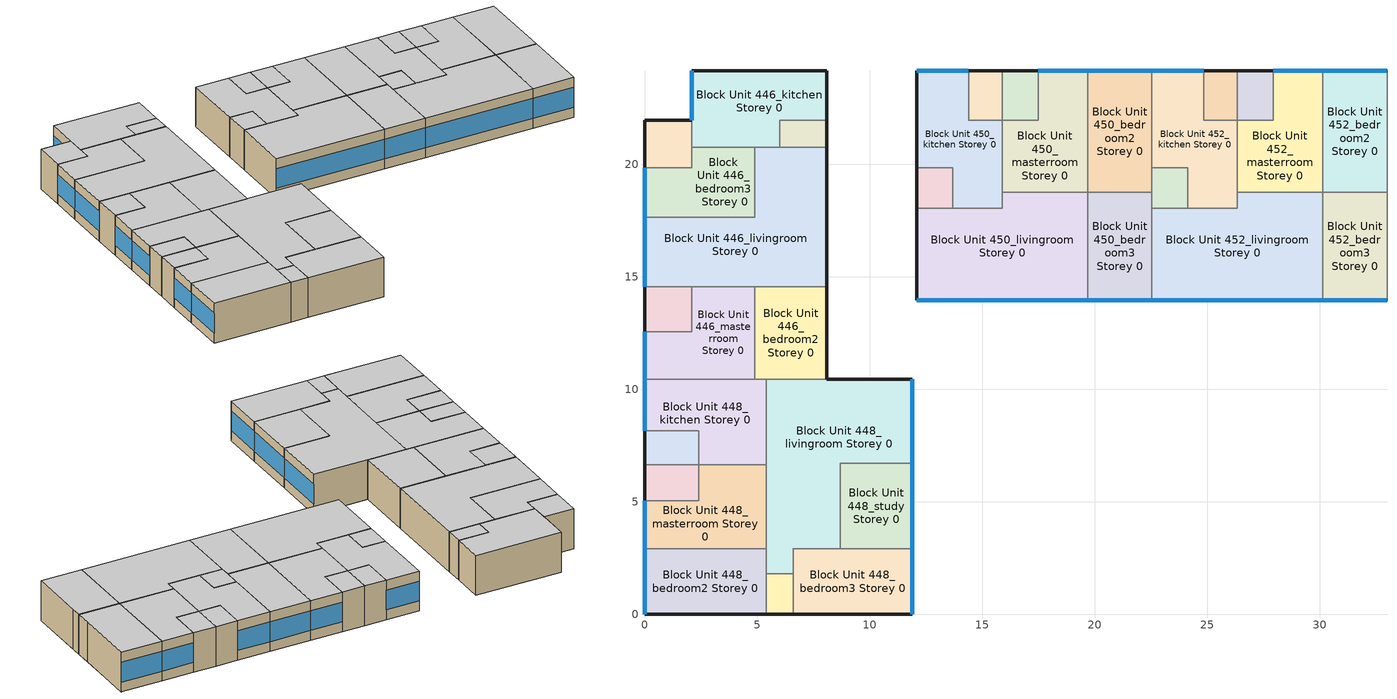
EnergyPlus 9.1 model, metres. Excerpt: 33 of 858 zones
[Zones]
Block Unit 446_bath2 Storey 0
 floor adiabatic (Project Floor): 2.1,21.95 2.1,19.85 0,19.85 0,21.95 z3.6
 wall outside (Project Wall): 2.1,21.95 0,21.95 0,19.85 z3.6:6.4
 wall to Block Unit 446_bedroom3 Storey 0 (Project Wall): 0,19.85 2.1,19.85 2.1,20.75 z3.6:6.4
 wall to Block Unit 446_kitchen Storey 0 (Project Wall): 2.1,20.75 2.1,21.95 z3.6:6.4
 ceiling adiabatic (Project Ceiling): 2.1,19.85 2.1,21.95 0,21.95 0,19.85 z6.4
Block Unit 446_bedroom3 Storey 0
 floor adiabatic (Project Floor): 4.9,20.75 4.9,17.65 0,17.65 0,19.85 2.1,19.85 2.1,20.75 z3.6
 wall outside (Project Wall): 0,19.85 0,17.65 z3.6:6.4
 wall to Block Unit 446_kitchen Storey 0 (Project Wall): 4.9,20.75 2.1,20.75 z3.6:6.4
 wall to Block Unit 446_livingroom Storey 0 (Project Wall): 0,17.65 4.9,17.65 4.9,20.75 z3.6:6.4
 window (Project External Window): 0,19.85 0,17.65 z4.3:5.7
 ceiling adiabatic (Project Ceiling): 4.9,17.65 4.9,20.75 2.1,20.75 2.1,19.85 0,19.85 0,17.65 z6.4
Block Unit 446_livingroom Storey 0
 floor adiabatic (Project Floor): 8.1,20.75 8.1,14.55 0,14.55 0,17.65 4.9,17.65 4.9,20.75 z3.6
 wall outside (Project Wall): 0,17.65 0,14.55 / 8.1,14.55 8.1,20.75 z3.6:6.4
 wall to Block Unit 446_kitchen Storey 0 (Project Wall): 6,20.75 4.9,20.75 z3.6:6.4
 wall to Block Unit 446_store Storey 0 (Project Wall): 8.1,20.75 6,20.75 z3.6:6.4
 wall to Block Unit 446_bath1 Storey 0 (Project Wall): 0,14.55 2.1,14.55 z3.6:6.4
 wall to Block Unit 446_masterroom Storey 0 (Project Wall): 2.1,14.55 4.9,14.55 z3.6:6.4
 wall to Block Unit 446_bedroom2 Storey 0 (Project Wall): 4.9,14.55 8.1,14.55 z3.6:6.4
 window (Project External Window): 0,17.65 0,14.55 z4.3:5.7
 ceiling adiabatic (Project Ceiling): 8.1,14.55 8.1,20.75 4.9,20.75 4.9,17.65 0,17.65 0,14.55 z6.4
Block Unit 446_bath1 Storey 0
 floor adiabatic (Project Floor): 2.1,14.55 2.1,12.55 0,12.55 0,14.55 z3.6
 wall outside (Project Wall): 0,14.55 0,12.55 z3.6:6.4
 wall to Block Unit 446_masterroom Storey 0 (Project Wall): 0,12.55 2.1,12.55 2.1,14.55 z3.6:6.4
 ceiling adiabatic (Project Ceiling): 2.1,12.55 2.1,14.55 0,14.55 0,12.55 z6.4
Block Unit 446_masterroom Storey 0
 floor adiabatic (Project Floor): 4.9,14.55 4.9,10.45 0,10.45 0,12.55 2.1,12.55 2.1,14.55 z3.6
 wall outside (Project Wall): 0,12.55 0,10.45 z3.6:6.4
 wall to Block Unit 448_kitchen Storey 0 (Project Wall): 0,10.45 4.9,10.45 z3.6:6.4
 wall to Block Unit 446_bedroom2 Storey 0 (Project Wall): 4.9,10.45 4.9,14.55 z3.6:6.4
 window (Project External Window): 0,12.55 0,10.45 z4.3:5.7
 ceiling adiabatic (Project Ceiling): 4.9,10.45 4.9,14.55 2.1,14.55 2.1,12.55 0,12.55 0,10.45 z6.4
Block Unit 446_bedroom2 Storey 0
 floor adiabatic (Project Floor): 8.1,14.55 8.1,10.45 4.9,10.45 4.9,14.55 z3.6
 wall outside (Project Wall): 8.1,10.45 8.1,14.55 z3.6:6.4
 wall to Block Unit 448_kitchen Storey 0 (Project Wall): 4.9,10.45 5.4,10.45 z3.6:6.4
 wall to Block Unit 448_livingroom Storey 0 (Project Wall): 5.4,10.45 8.1,10.45 z3.6:6.4
 ceiling adiabatic (Project Ceiling): 8.1,10.45 8.1,14.55 4.9,14.55 4.9,10.45 z6.4
Block Unit 446_kitchen Storey 0
 floor adiabatic (Project Floor): 8.1,24.15 8.1,21.95 6,21.95 6,20.75 2.1,20.75 2.1,24.15 z3.6
 wall outside (Project Wall): 8.1,21.95 8.1,24.15 2.1,24.15 2.1,21.95 z3.6:6.4
 wall to Block Unit 446_store Storey 0 (Project Wall): 6,20.75 6,21.95 8.1,21.95 z3.6:6.4
 window (Project External Window): 2.1,24.15 2.1,21.95 z4.3:5.7
 ceiling adiabatic (Project Ceiling): 8.1,21.95 8.1,24.15 2.1,24.15 2.1,20.75 6,20.75 6,21.95 z6.4
Block Unit 446_store Storey 0
 floor adiabatic (Project Floor): 8.1,21.95 8.1,20.75 6,20.75 6,21.95 z3.6
 wall outside (Project Wall): 8.1,20.75 8.1,21.95 z3.6:6.4
 ceiling adiabatic (Project Ceiling): 8.1,20.75 8.1,21.95 6,21.95 6,20.75 z6.4
Block Unit 448_masterroom Storey 0
 floor adiabatic (Project Floor): 5.4,6.65 5.4,2.9 0,2.9 0,5.05 2.4,5.05 2.4,6.65 z3.6
 wall outside (Project Wall): 0,5.05 0,2.9 z3.6:6.4
 wall to Block Unit 448_kitchen Storey 0 (Project Wall): 5.4,6.65 2.4,6.65 z3.6:6.4
 wall to Block Unit 448_bath2 Storey 0 (Project Wall): 2.4,6.65 2.4,5.05 0,5.05 z3.6:6.4
 wall to Block Unit 448_bedroom2 Storey 0 (Project Wall): 0,2.9 5.4,2.9 z3.6:6.4
 wall to Block Unit 448_livingroom Storey 0 (Project Wall): 5.4,2.9 5.4,6.65 z3.6:6.4
 window (Project External Window): 0,5.05 0,2.9 z4.3:5.7
 ceiling adiabatic (Project Ceiling): 5.4,2.9 5.4,6.65 2.4,6.65 2.4,5.05 0,5.05 0,2.9 z6.4
Block Unit 448_bedroom2 Storey 0
 floor adiabatic (Project Floor): 5.4,2.9 5.4,0 0,0 0,2.9 z3.6
 wall outside (Project Wall): 0,2.9 0,0 5.4,0 z3.6:6.4
 wall to Block Unit 448_store Storey 0 (Project Wall): 5.4,0 5.4,1.8 z3.6:6.4
 wall to Block Unit 448_livingroom Storey 0 (Project Wall): 5.4,1.8 5.4,2.9 z3.6:6.4
 window (Project External Window): 0,2.9 0,0 z4.3:5.7
 ceiling adiabatic (Project Ceiling): 5.4,0 5.4,2.9 0,2.9 0,0 z6.4
Block Unit 448_bedroom3 Storey 0
 floor adiabatic (Project Floor): 11.9,2.9 11.9,0 6.6,0 6.6,2.9 z3.6
 wall outside (Project Wall): 6.6,0 11.9,0 11.9,2.9 z3.6:6.4
 wall to Block Unit 448_study Storey 0 (Project Wall): 11.9,2.9 8.7,2.9 z3.6:6.4
 wall to Block Unit 448_livingroom Storey 0 (Project Wall): 8.7,2.9 6.6,2.9 6.6,1.8 z3.6:6.4
 wall to Block Unit 448_store Storey 0 (Project Wall): 6.6,1.8 6.6,0 z3.6:6.4
 window (Project External Window): 11.9,0 11.9,2.9 z4.3:5.7
 ceiling adiabatic (Project Ceiling): 11.9,0 11.9,2.9 6.6,2.9 6.6,0 z6.4
Block Unit 448_study Storey 0
 floor adiabatic (Project Floor): 11.9,6.7 11.9,2.9 8.7,2.9 8.7,6.7 z3.6
 wall outside (Project Wall): 11.9,2.9 11.9,6.7 z3.6:6.4
 wall to Block Unit 448_livingroom Storey 0 (Project Wall): 11.9,6.7 8.7,6.7 8.7,2.9 z3.6:6.4
 window (Project External Window): 11.9,2.9 11.9,6.7 z4.3:5.7
 ceiling adiabatic (Project Ceiling): 11.9,2.9 11.9,6.7 8.7,6.7 8.7,2.9 z6.4
Block Unit 448_bath1 Storey 0
 floor adiabatic (Project Floor): 2.4,8.15 2.4,6.65 0,6.65 0,8.15 z3.6
 wall outside (Project Wall): 0,8.15 0,6.65 z3.6:6.4
 wall to Block Unit 448_kitchen Storey 0 (Project Wall): 2.4,6.65 2.4,8.15 0,8.15 z3.6:6.4
 wall to Block Unit 448_bath2 Storey 0 (Project Wall): 0,6.65 2.4,6.65 z3.6:6.4
 ceiling adiabatic (Project Ceiling): 2.4,6.65 2.4,8.15 0,8.15 0,6.65 z6.4
Block Unit 448_bath2 Storey 0
 floor adiabatic (Project Floor): 2.4,6.65 2.4,5.05 0,5.05 0,6.65 z3.6
 wall outside (Project Wall): 0,6.65 0,5.05 z3.6:6.4
 ceiling adiabatic (Project Ceiling): 2.4,5.05 2.4,6.65 0,6.65 0,5.05 z6.4
Block Unit 448_kitchen Storey 0
 floor adiabatic (Project Floor): 5.4,10.45 5.4,6.65 2.4,6.65 2.4,8.15 0,8.15 0,10.45 z3.6
 wall outside (Project Wall): 0,10.45 0,8.15 z3.6:6.4
 wall to Block Unit 448_livingroom Storey 0 (Project Wall): 5.4,6.65 5.4,10.45 z3.6:6.4
 window (Project External Window): 0,10.45 0,8.15 z4.3:5.7
 ceiling adiabatic (Project Ceiling): 5.4,6.65 5.4,10.45 0,10.45 0,8.15 2.4,8.15 2.4,6.65 z6.4
Block Unit 448_store Storey 0
 floor adiabatic (Project Floor): 6.6,1.8 6.6,0 5.4,0 5.4,1.8 z3.6
 wall outside (Project Wall): 5.4,0 6.6,0 z3.6:6.4
 wall to Block Unit 448_livingroom Storey 0 (Project Wall): 6.6,1.8 5.4,1.8 z3.6:6.4
 ceiling adiabatic (Project Ceiling): 6.6,0 6.6,1.8 5.4,1.8 5.4,0 z6.4
Block Unit 448_livingroom Storey 0
 floor adiabatic (Project Floor): 11.9,10.45 11.9,6.7 8.7,6.7 8.7,2.9 6.6,2.9 6.6,1.8 5.4,1.8 5.4,10.45 z3.6
 wall outside (Project Wall): 11.9,6.7 11.9,10.45 8.1,10.45 z3.6:6.4
 window (Project External Window): 11.9,6.7 11.9,10.45 z4.3:5.7
 ceiling adiabatic (Project Ceiling): 8.7,2.9 8.7,6.7 11.9,6.7 11.9,10.45 5.4,10.45 5.4,1.8 6.6,1.8 6.6,2.9 z6.4
Block Unit 450_masterroom Storey 0
 floor adiabatic (Project Floor): 19.7,24.15 19.7,18.75 15.9,18.75 15.9,21.95 17.5,21.95 17.5,24.15 z3.6
 wall outside (Project Wall): 19.7,24.15 17.5,24.15 z3.6:6.4
 wall to Block Unit 450_bath2 Storey 0 (Project Wall): 17.5,24.15 17.5,21.95 15.9,21.95 z3.6:6.4
 wall to Block Unit 450_kitchen Storey 0 (Project Wall): 15.9,21.95 15.9,18.75 z3.6:6.4
 wall to Block Unit 450_livingroom Storey 0 (Project Wall): 15.9,18.75 19.7,18.75 z3.6:6.4
 wall to Block Unit 450_bedroom2 Storey 0 (Project Wall): 19.7,18.75 19.7,24.15 z3.6:6.4
 window (Project External Window): 19.7,24.15 17.5,24.15 z4.3:5.7
 ceiling adiabatic (Project Ceiling): 19.7,18.75 19.7,24.15 17.5,24.15 17.5,21.95 15.9,21.95 15.9,18.75 z6.4
Block Unit 450_bedroom2 Storey 0
 floor adiabatic (Project Floor): 22.55,24.15 22.55,18.75 19.7,18.75 19.7,24.15 z3.6
 wall outside (Project Wall): 22.55,24.15 19.7,24.15 z3.6:6.4
 wall to Block Unit 450_bedroom3 Storey 0 (Project Wall): 19.7,18.75 22.55,18.75 z3.6:6.4
 wall to Block Unit 452_kitchen Storey 0 (Project Wall): 22.55,19.85 22.55,24.15 z3.6:6.4
 wall to Block Unit 452_store Storey 0 (Project Wall): 22.55,18.75 22.55,19.85 z3.6:6.4
 window (Project External Window): 22.55,24.15 19.7,24.15 z4.3:5.7
 ceiling adiabatic (Project Ceiling): 22.55,18.75 22.55,24.15 19.7,24.15 19.7,18.75 z6.4
Block Unit 450_bedroom3 Storey 0
 floor adiabatic (Project Floor): 22.55,18.75 22.55,13.95 19.7,13.95 19.7,18.75 z3.6
 wall outside (Project Wall): 19.7,13.95 22.55,13.95 z3.6:6.4
 wall to Block Unit 450_livingroom Storey 0 (Project Wall): 19.7,18.75 19.7,13.95 z3.6:6.4
 wall to Block Unit 452_store Storey 0 (Project Wall): 22.55,18.05 22.55,18.75 z3.6:6.4
 wall to Block Unit 452_livingroom Storey 0 (Project Wall): 22.55,13.95 22.55,18.05 z3.6:6.4
 window (Project External Window): 19.7,13.95 22.55,13.95 z4.3:5.7
 ceiling adiabatic (Project Ceiling): 22.55,13.95 22.55,18.75 19.7,18.75 19.7,13.95 z6.4
Block Unit 450_bath1 Storey 0
 floor adiabatic (Project Floor): 15.9,24.15 15.9,21.95 14.4,21.95 14.4,24.15 z3.6
 wall outside (Project Wall): 15.9,24.15 14.4,24.15 z3.6:6.4
 wall to Block Unit 450_kitchen Storey 0 (Project Wall): 14.4,24.15 14.4,21.95 15.9,21.95 z3.6:6.4
 wall to Block Unit 450_bath2 Storey 0 (Project Wall): 15.9,21.95 15.9,24.15 z3.6:6.4
 ceiling adiabatic (Project Ceiling): 15.9,21.95 15.9,24.15 14.4,24.15 14.4,21.95 z6.4
Block Unit 450_bath2 Storey 0
 floor adiabatic (Project Floor): 17.5,24.15 17.5,21.95 15.9,21.95 15.9,24.15 z3.6
 wall outside (Project Wall): 17.5,24.15 15.9,24.15 z3.6:6.4
 ceiling adiabatic (Project Ceiling): 17.5,21.95 17.5,24.15 15.9,24.15 15.9,21.95 z6.4
Block Unit 450_kitchen Storey 0
 floor adiabatic (Project Floor): 14.4,24.15 14.4,21.95 15.9,21.95 15.9,18.05 13.7,18.05 13.7,19.85 12.1,19.85 12.1,24.15 z3.6
 wall outside (Project Wall): 14.4,24.15 12.1,24.15 12.1,19.85 z3.6:6.4
 wall to Block Unit 450_livingroom Storey 0 (Project Wall): 13.7,18.05 15.9,18.05 15.9,18.75 z3.6:6.4
 wall to Block Unit 450_store Storey 0 (Project Wall): 12.1,19.85 13.7,19.85 13.7,18.05 z3.6:6.4
 window (Project External Window): 14.4,24.15 12.1,24.15 z4.3:5.7
 ceiling adiabatic (Project Ceiling): 15.9,18.05 15.9,21.95 14.4,21.95 14.4,24.15 12.1,24.15 12.1,19.85 13.7,19.85 13.7,18.05 z6.4
Block Unit 450_store Storey 0
 floor adiabatic (Project Floor): 13.7,19.85 13.7,18.05 12.1,18.05 12.1,19.85 z3.6
 wall outside (Project Wall): 12.1,19.85 12.1,18.05 z3.6:6.4
 wall to Block Unit 450_livingroom Storey 0 (Project Wall): 12.1,18.05 13.7,18.05 z3.6:6.4
 ceiling adiabatic (Project Ceiling): 13.7,18.05 13.7,19.85 12.1,19.85 12.1,18.05 z6.4
Block Unit 450_livingroom Storey 0
 floor adiabatic (Project Floor): 19.7,18.75 19.7,13.95 12.1,13.95 12.1,18.05 15.9,18.05 15.9,18.75 z3.6
 wall outside (Project Wall): 12.1,18.05 12.1,13.95 19.7,13.95 z3.6:6.4
 window (Project External Window): 12.1,13.95 19.7,13.95 z4.3:5.7
 ceiling adiabatic (Project Ceiling): 19.7,13.95 19.7,18.75 15.9,18.75 15.9,18.05 12.1,18.05 12.1,13.95 z6.4
Block Unit 452_masterroom Storey 0
 floor adiabatic (Project Floor): 30.15,24.15 30.15,18.75 26.35,18.75 26.35,21.95 27.95,21.95 27.95,24.15 z3.6
 wall outside (Project Wall): 30.15,24.15 27.95,24.15 z3.6:6.4
 wall to Block Unit 452_bath2 Storey 0 (Project Wall): 27.95,24.15 27.95,21.95 26.35,21.95 z3.6:6.4
 wall to Block Unit 452_kitchen Storey 0 (Project Wall): 26.35,21.95 26.35,18.75 z3.6:6.4
 wall to Block Unit 452_livingroom Storey 0 (Project Wall): 26.35,18.75 30.15,18.75 z3.6:6.4
 wall to Block Unit 452_bedroom2 Storey 0 (Project Wall): 30.15,18.75 30.15,24.15 z3.6:6.4
 window (Project External Window): 30.15,24.15 27.95,24.15 z4.3:5.7
 ceiling adiabatic (Project Ceiling): 30.15,18.75 30.15,24.15 27.95,24.15 27.95,21.95 26.35,21.95 26.35,18.75 z6.4
Block Unit 452_bedroom2 Storey 0
 floor adiabatic (Project Floor): 33,24.15 33,18.75 30.15,18.75 30.15,24.15 z3.6
 wall outside (Project Wall): 33,24.15 30.15,24.15 z3.6:6.4
 wall to Block Unit 452_bedroom3 Storey 0 (Project Wall): 30.15,18.75 33,18.75 z3.6:6.4
 wall to Block Unit 454_kitchen Storey 0 (Project Wall): 33,19.85 33,24.15 z3.6:6.4
 wall to Block Unit 454_store Storey 0 (Project Wall): 33,18.75 33,19.85 z3.6:6.4
 window (Project External Window): 33,24.15 30.15,24.15 z4.3:5.7
 ceiling adiabatic (Project Ceiling): 33,18.75 33,24.15 30.15,24.15 30.15,18.75 z6.4
Block Unit 452_bedroom3 Storey 0
 floor adiabatic (Project Floor): 33,18.75 33,13.95 30.15,13.95 30.15,18.75 z3.6
 wall outside (Project Wall): 30.15,13.95 33,13.95 z3.6:6.4
 wall to Block Unit 452_livingroom Storey 0 (Project Wall): 30.15,18.75 30.15,13.95 z3.6:6.4
 wall to Block Unit 454_store Storey 0 (Project Wall): 33,18.05 33,18.75 z3.6:6.4
 wall to Block Unit 454_livingroom Storey 0 (Project Wall): 33,13.95 33,18.05 z3.6:6.4
 window (Project External Window): 30.15,13.95 33,13.95 z4.3:5.7
 ceiling adiabatic (Project Ceiling): 33,13.95 33,18.75 30.15,18.75 30.15,13.95 z6.4
Block Unit 452_bath1 Storey 0
 floor adiabatic (Project Floor): 26.35,24.15 26.35,21.95 24.85,21.95 24.85,24.15 z3.6
 wall outside (Project Wall): 26.35,24.15 24.85,24.15 z3.6:6.4
 wall to Block Unit 452_kitchen Storey 0 (Project Wall): 24.85,24.15 24.85,21.95 26.35,21.95 z3.6:6.4
 wall to Block Unit 452_bath2 Storey 0 (Project Wall): 26.35,21.95 26.35,24.15 z3.6:6.4
 ceiling adiabatic (Project Ceiling): 26.35,21.95 26.35,24.15 24.85,24.15 24.85,21.95 z6.4
Block Unit 452_bath2 Storey 0
 floor adiabatic (Project Floor): 27.95,24.15 27.95,21.95 26.35,21.95 26.35,24.15 z3.6
 wall outside (Project Wall): 27.95,24.15 26.35,24.15 z3.6:6.4
 ceiling adiabatic (Project Ceiling): 27.95,21.95 27.95,24.15 26.35,24.15 26.35,21.95 z6.4
Block Unit 452_kitchen Storey 0
 floor adiabatic (Project Floor): 24.85,24.15 24.85,21.95 26.35,21.95 26.35,18.05 24.15,18.05 24.15,19.85 22.55,19.85 22.55,24.15 z3.6
 wall outside (Project Wall): 24.85,24.15 22.55,24.15 z3.6:6.4
 wall to Block Unit 452_livingroom Storey 0 (Project Wall): 24.15,18.05 26.35,18.05 26.35,18.75 z3.6:6.4
 wall to Block Unit 452_store Storey 0 (Project Wall): 22.55,19.85 24.15,19.85 24.15,18.05 z3.6:6.4
 window (Project External Window): 24.85,24.15 22.55,24.15 z4.3:5.7
 ceiling adiabatic (Project Ceiling): 26.35,18.05 26.35,21.95 24.85,21.95 24.85,24.15 22.55,24.15 22.55,19.85 24.15,19.85 24.15,18.05 z6.4
Block Unit 452_store Storey 0
 floor adiabatic (Project Floor): 24.15,19.85 24.15,18.05 22.55,18.05 22.55,19.85 z3.6
 wall to Block Unit 452_livingroom Storey 0 (Project Wall): 22.55,18.05 24.15,18.05 z3.6:6.4
 ceiling adiabatic (Project Ceiling): 24.15,18.05 24.15,19.85 22.55,19.85 22.55,18.05 z6.4
Block Unit 452_livingroom Storey 0
 floor adiabatic (Project Floor): 30.15,18.75 30.15,13.95 22.55,13.95 22.55,18.05 26.35,18.05 26.35,18.75 z3.6
 wall outside (Project Wall): 22.55,13.95 30.15,13.95 z3.6:6.4
 window (Project External Window): 22.55,13.95 30.15,13.95 z4.3:5.7
 ceiling adiabatic (Project Ceiling): 30.15,13.95 30.15,18.75 26.35,18.75 26.35,18.05 22.55,18.05 22.55,13.95 z6.4
[Building]
One Precinct: North Axis=0; Terrain=City; Loads Convergence Tolerance Value=0.04; Temperature Convergence Tolerance Value=0.4; Solar Distribution=FullInteriorAndExterior; Maximum Number of Warmup Days=25; Minimum Number of Warmup Days=6
[Site:Location]
SGP_Singapore.486980_IWEC: Latitude=1.37; Longitude=103.98; Time Zone=8; Elevation=16
[MATERIAL] Roughness=MediumRough
Name | Thickness | Conductivity | Density | Specific Heat | Thermal Absorptance | Solar Absorptance | Visible Absorptance
ConcreteWall | 0.15 | 0.8 | 2400 | 880 | 0.85 | 0.79 | 0.79
Greenwall | 0.079 | 2.5 | 1293 | 853 | 0.98 | 0.75 | 0.75
[WindowMaterial:SimpleGlazingSystem]
SingleGlazingEuroGrey: UFactor=5.93; Solar Heat Gain Coefficient=0.62; Visible Transmittance=0.495
[Construction]
Project Wall: Greenwall
Project Floor; Project Ceiling: ConcreteWall
Project External Window: SingleGlazingEuroGrey
[ZONE] Type=1; Multiplier=1; Ceiling Height=autocalculate; Volume=autocalculate; Floor Area=autocalculate; Part of Total Floor Area=Yes
Block Unit 446_bath2 Storey 0; Block Unit 446_bedroom3 Storey 0; Block Unit 446_livingroom Storey 0; Block Unit 446_bath1 Storey 0; Block Unit 446_masterroom Storey 0; Block Unit 446_bedroom2 Storey 0; Block Unit 446_kitchen Storey 0; Block Unit 446_store Storey 0; Block Unit 448_masterroom Storey 0; Block Unit 448_bedroom2 Storey 0; Block Unit 448_bedroom3 Storey 0; Block Unit 448_study Storey 0; Block Unit 448_bath1 Storey 0; Block Unit 448_bath2 Storey 0; Block Unit 448_kitchen Storey 0; Block Unit 448_store Storey 0; Block Unit 448_livingroom Storey 0; Block Unit 450_masterroom Storey 0; Block Unit 450_bedroom2 Storey 0; Block Unit 450_bedroom3 Storey 0; Block Unit 450_bath1 Storey 0; Block Unit 450_bath2 Storey 0; Block Unit 450_kitchen Storey 0; Block Unit 450_store Storey 0; Block Unit 450_livingroom Storey 0; Block Unit 452_masterroom Storey 0; Block Unit 452_bedroom2 Storey 0; Block Unit 452_bedroom3 Storey 0; Block Unit 452_bath1 Storey 0; Block Unit 452_bath2 Storey 0; Block Unit 452_kitchen Storey 0; Block Unit 452_store Storey 0; Block Unit 452_livingroom Storey 0
[ZONEINFILTRATION:DESIGNFLOWRATE] Design Flow Rate Calculation Method=AirChanges/Hour; Constant Term Coefficient=1; Temperature Term Coefficient=0; Velocity Term Coefficient=0; Velocity Squared Term Coefficient=0
Name | Zone or ZoneList | Schedule | Air Changes per Hour
Block Unit 446_bath2 Storey 0 Infiltration | Block Unit 446_bath2 Storey 0 | Always On | 1
Block Unit 446_bedroom3 Storey 0 Infiltration | Block Unit 446_bedroom3 Storey 0 | Always On | 0.2
Block Unit 446_livingroom Storey 0 Infiltration | Block Unit 446_livingroom Storey 0 | Living_Infiltration_AirCon | 1
Block Unit 446_bath1 Storey 0 Infiltration | Block Unit 446_bath1 Storey 0 | Always On | 1
Block Unit 446_masterroom Storey 0 Infiltration | Block Unit 446_masterroom Storey 0 | Always On | 0.2
Block Unit 446_bedroom2 Storey 0 Infiltration | Block Unit 446_bedroom2 Storey 0 | Always On | 0.2
Block Unit 446_kitchen Storey 0 Infiltration | Block Unit 446_kitchen Storey 0 | Always On | 1
Block Unit 446_store Storey 0 Infiltration | Block Unit 446_store Storey 0 | Always On | 1
Block Unit 448_masterroom Storey 0 Infiltration | Block Unit 448_masterroom Storey 0 | Always On | 0.2
Block Unit 448_bedroom2 Storey 0 Infiltration | Block Unit 448_bedroom2 Storey 0 | Always On | 0.2
Block Unit 448_bedroom3 Storey 0 Infiltration | Block Unit 448_bedroom3 Storey 0 | Always On | 0.2
Block Unit 448_study Storey 0 Infiltration | Block Unit 448_study Storey 0 | Always On | 1
Block Unit 448_bath1 Storey 0 Infiltration | Block Unit 448_bath1 Storey 0 | Always On | 1
Block Unit 448_bath2 Storey 0 Infiltration | Block Unit 448_bath2 Storey 0 | Always On | 1
Block Unit 448_kitchen Storey 0 Infiltration | Block Unit 448_kitchen Storey 0 | Always On | 1
Block Unit 448_store Storey 0 Infiltration | Block Unit 448_store Storey 0 | Always On | 1
Block Unit 448_livingroom Storey 0 Infiltration | Block Unit 448_livingroom Storey 0 | Living_Infiltration_AirCon | 1
Block Unit 450_masterroom Storey 0 Infiltration | Block Unit 450_masterroom Storey 0 | Always On | 0.2
Block Unit 450_bedroom2 Storey 0 Infiltration | Block Unit 450_bedroom2 Storey 0 | Always On | 0.2
Block Unit 450_bedroom3 Storey 0 Infiltration | Block Unit 450_bedroom3 Storey 0 | Always On | 0.2
Block Unit 450_bath1 Storey 0 Infiltration | Block Unit 450_bath1 Storey 0 | Always On | 1
Block Unit 450_bath2 Storey 0 Infiltration | Block Unit 450_bath2 Storey 0 | Always On | 1
Block Unit 450_kitchen Storey 0 Infiltration | Block Unit 450_kitchen Storey 0 | Always On | 1
Block Unit 450_store Storey 0 Infiltration | Block Unit 450_store Storey 0 | Always On | 1
Block Unit 450_livingroom Storey 0 Infiltration | Block Unit 450_livingroom Storey 0 | Living_Infiltration_AirCon | 1
Block Unit 452_masterroom Storey 0 Infiltration | Block Unit 452_masterroom Storey 0 | Always On | 0.2
Block Unit 452_bedroom2 Storey 0 Infiltration | Block Unit 452_bedroom2 Storey 0 | Always On | 0.2
Block Unit 452_bedroom3 Storey 0 Infiltration | Block Unit 452_bedroom3 Storey 0 | Always On | 0.2
Block Unit 452_bath1 Storey 0 Infiltration | Block Unit 452_bath1 Storey 0 | Always On | 1
Block Unit 452_bath2 Storey 0 Infiltration | Block Unit 452_bath2 Storey 0 | Always On | 1
Block Unit 452_kitchen Storey 0 Infiltration | Block Unit 452_kitchen Storey 0 | Always On | 1
Block Unit 452_store Storey 0 Infiltration | Block Unit 452_store Storey 0 | Always On | 1
Block Unit 452_livingroom Storey 0 Infiltration | Block Unit 452_livingroom Storey 0 | Living_Infiltration_AirCon | 1
[HVACTEMPLATE:THERMOSTAT]
Zone Stat: Constant Heating Setpoint=20; Constant Cooling Setpoint=25
[HVACTEMPLATE:ZONE:IDEALLOADSAIRSYSTEM] Template Thermostat=Zone Stat; System Availability Schedule=AirCon_normal; Maximum Heating Supply Air Temperature=50; Minimum Cooling Supply Air Temperature=13; Maximum Heating Supply Air Humidity Ratio=0.0156; Minimum Cooling Supply Air Humidity Ratio=0.0077; Heating Limit=NoLimit; Cooling Limit=NoLimit; Heating Availability Schedule=Always Off; Cooling Availability Schedule=AirCon_normal; Dehumidification Control Type=Humidistat; Cooling Sensible Heat Ratio=0.7; Dehumidification Setpoint=60; Humidification Control Type=None; Outdoor Air Method=None; Outdoor Air Flow Rate per Person=0.00944; Outdoor Air Flow Rate per Zone Floor Area=0; Outdoor Air Flow Rate per Zone=0; Demand Controlled Ventilation Type=None; Outdoor Air Economizer Type=NoEconomizer; Heat Recovery Type=None; Sensible Heat Recovery Effectiveness=0.7; Latent Heat Recovery Effectiveness=0.65
Block Unit 446_bedroom3 Storey 0; Block Unit 446_livingroom Storey 0; Block Unit 446_masterroom Storey 0; Block Unit 446_bedroom2 Storey 0; Block Unit 448_masterroom Storey 0; Block Unit 448_bedroom2 Storey 0; Block Unit 448_bedroom3 Storey 0; Block Unit 448_livingroom Storey 0; Block Unit 450_masterroom Storey 0; Block Unit 450_bedroom2 Storey 0; Block Unit 450_bedroom3 Storey 0; Block Unit 450_livingroom Storey 0; Block Unit 452_masterroom Storey 0; Block Unit 452_bedroom2 Storey 0; Block Unit 452_bedroom3 Storey 0; Block Unit 452_livingroom Storey 0
[Schedule:Compact]
Always On: Through: 12/31, For: AllDays, Until: 24:00, 1
Always Off: Through: 12/31, For: AllDays, Until: 24:00, 0
AirCon_normal: Through: 31 Dec, For: AllDays, Until: 07:00, 1, Until: 22:00, 0, Until: 24:00, 1
[SCHEDULE:COMPACT]
Living_Infiltration_AirCon: Through: 12/31, For: AllDays, Until: 07:00, 0.2, Until: 22:00, 1, Until: 24:00, 0.2
